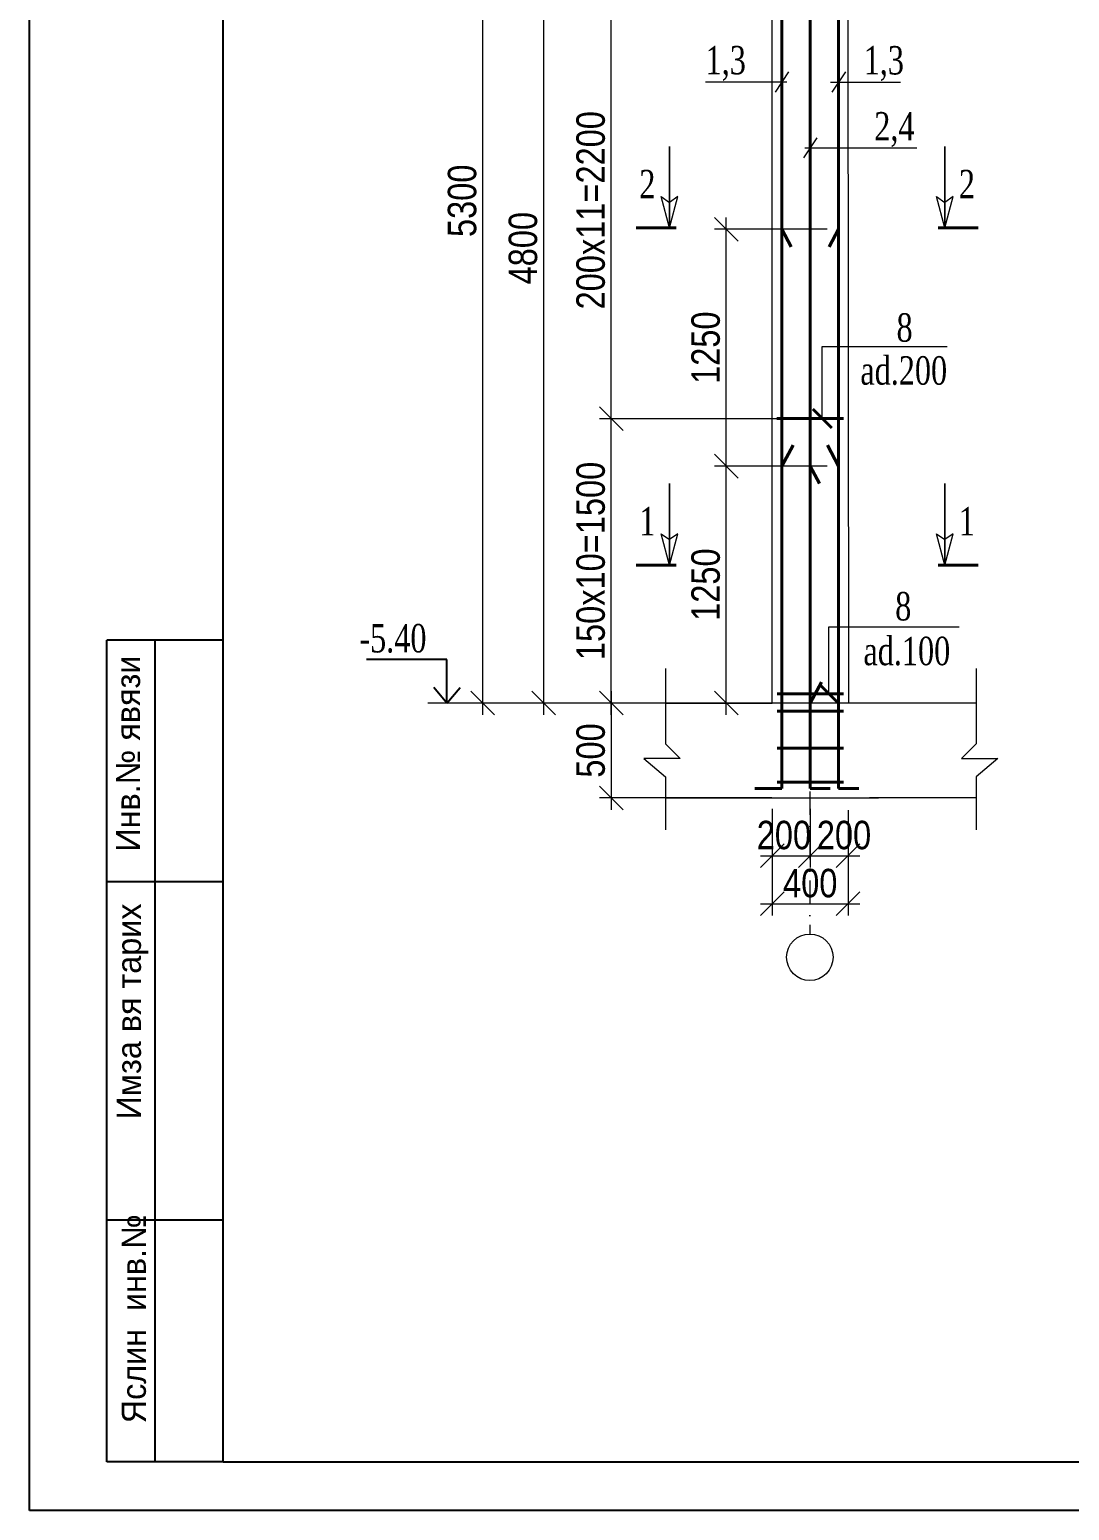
# Model space of a CAD drawing. Header units: millimetres. Extents: x -149347 to 251215, y -2929184 to -2541447.
# Drawn here: x -26931 to -15962, y -2704665 to -2689041 of the extents above; entities that cross this region are included whole.
import ezdxf

# ---------------------------------------------------------------- set-up
doc = ezdxf.new("R2010")
doc.units = ezdxf.units.MM
for name, pattern in [('CENTER', [1524, 952.5, -190.5, 190.5, -190.5]), ('Dot & Dashed', [469.194434, 246.944437, -123.472219, 0, -98.777778]), ('HIDDEN', [4, 2, -2])]:
    doc.linetypes.add(name, pattern=pattern)
for name, color, linetype, lineweight in [('Ishare xetleri', 95, 'Continuous', 5), ('olchu', 253, 'Continuous', 9), ('Oxlar- - -', 84, 'CENTER', 5), ('РАЗМЕРЫ', 80, 'Continuous', 9)]:
    doc.layers.add(name, color=color, linetype=linetype, lineweight=lineweight)
doc.styles.add('400', font='times.ttf', dxfattribs={"width": 0.75, "height": 300})
doc.styles.add('CP_ATTR', font='A3TI(LA).TTF')
doc.styles.add('style1', font='A3TI(LA).TTF', dxfattribs={"height": 400})
doc.styles.add('style6', font='ARIALN.TTF', dxfattribs={"height": 300})
doc.dimstyles.new('DIM_100', dxfattribs={"dimscale": 100, "dimtxt": 250, "dimasz": 2.5, "dimexe": 1.25, "dimexo": 0.625, "dimtad": 1, "dimdec": 0, "dimtxsty": 'style1', "dimblk": 'OBLIQUE', "dimcen": 2.5, "dimdle": 1.25, "dimclrd": 251, "dimclre": 251, "dimaunit": 1, "dimadec": 3, "dimazin": 0, "dimtfac": 1, "dimtdec": 0, "dimtmove": 1, "dimatfit": 3, "dimfxl": 1.25, "dimlwd": 5, "dimlwe": 5, "dimarcsym": 0})

# ---------------------------------------------------------------- blocks, each defined once
blk = doc.blocks.new('_Oblique')
at = {"color": 0, "linetype": 'ByBlock', "lineweight": -2}
blk.add_line((-0.5, -0.5), (0.5, 0.5), dxfattribs=at)
blk = doc.blocks.new('*D1418')
at = {"color": 251, "lineweight": 5, "ltscale": 80, "transparency": 16777216}
for p, q in [((-19096, -2697278), (-19096, -2698389)), ((-18296, -2697278), (-18296, -2698389))]:
    blk.add_line(p, q, dxfattribs=at)
at = {"color": 251, "linetype": 'ByBlock', "lineweight": 5, "ltscale": 80, "transparency": 16777216}
blk.add_line((-19221, -2698264), (-18171, -2698264), dxfattribs=at)
at = {"layer": 'Defpoints', "color": 0, "lineweight": 15, "ltscale": 80, "transparency": 16777216}
for p in [(-19096, -2697216), (-18296, -2697216), (-18296, -2698264)]:
    blk.add_point(p, dxfattribs=at)
at = {"color": 251, "lineweight": 5, "ltscale": 80, "transparency": 16777216, "xscale": 250, "yscale": 250, "zscale": 250, "rotation": 180}
blk.add_blockref('_Oblique', (-19096, -2698264), dxfattribs=at)
at = {"color": 251, "lineweight": 5, "ltscale": 80, "transparency": 16777216, "xscale": 250, "yscale": 250, "zscale": 250}
blk.add_blockref('_Oblique', (-18296, -2698264), dxfattribs=at)
at = {"color": 0, "lineweight": 15, "ltscale": 80, "transparency": 16777216, "insert": (-18696, -2698048), "char_height": 300, "attachment_point": 5, "style": 'style6'}
blk.add_mtext('400', dxfattribs=at)
blk = doc.blocks.new('*D1419')
at = {"color": 251, "lineweight": 5, "ltscale": 80, "transparency": 16777216}
for p, q in [((-19096, -2697262), (-19096, -2697882)), ((-18696, -2697262), (-18696, -2697882))]:
    blk.add_line(p, q, dxfattribs=at)
at = {"color": 251, "linetype": 'ByBlock', "lineweight": 5, "ltscale": 80, "transparency": 16777216}
blk.add_line((-19221, -2697757), (-18571, -2697757), dxfattribs=at)
at = {"layer": 'Defpoints', "color": 0, "lineweight": 15, "ltscale": 80, "transparency": 16777216}
for p in [(-19096, -2697199), (-18696, -2697199), (-18696, -2697757)]:
    blk.add_point(p, dxfattribs=at)
at = {"color": 251, "lineweight": 5, "ltscale": 80, "transparency": 16777216, "xscale": 250, "yscale": 250, "zscale": 250, "rotation": 180}
blk.add_blockref('_Oblique', (-19096, -2697757), dxfattribs=at)
at = {"color": 251, "lineweight": 5, "ltscale": 80, "transparency": 16777216, "xscale": 250, "yscale": 250, "zscale": 250}
blk.add_blockref('_Oblique', (-18696, -2697757), dxfattribs=at)
at = {"color": 0, "lineweight": 15, "ltscale": 80, "transparency": 16777216, "insert": (-18974, -2697541), "char_height": 300, "attachment_point": 5, "style": 'style6'}
blk.add_mtext('200', dxfattribs=at)
blk = doc.blocks.new('*D1420')
at = {"color": 251, "lineweight": 5, "ltscale": 80, "transparency": 16777216}
for p, q in [((-18696, -2697324), (-18696, -2697882)), ((-18296, -2697324), (-18296, -2697882))]:
    blk.add_line(p, q, dxfattribs=at)
at = {"color": 251, "linetype": 'ByBlock', "lineweight": 5, "ltscale": 80, "transparency": 16777216}
blk.add_line((-18821, -2697757), (-18171, -2697757), dxfattribs=at)
at = {"layer": 'Defpoints', "color": 0, "lineweight": 15, "ltscale": 80, "transparency": 16777216}
for p in [(-18696, -2697262), (-18296, -2697262), (-18296, -2697757)]:
    blk.add_point(p, dxfattribs=at)
at = {"color": 251, "lineweight": 5, "ltscale": 80, "transparency": 16777216, "xscale": 250, "yscale": 250, "zscale": 250, "rotation": 180}
blk.add_blockref('_Oblique', (-18696, -2697757), dxfattribs=at)
at = {"color": 251, "lineweight": 5, "ltscale": 80, "transparency": 16777216, "xscale": 250, "yscale": 250, "zscale": 250}
blk.add_blockref('_Oblique', (-18296, -2697757), dxfattribs=at)
at = {"color": 0, "lineweight": 15, "ltscale": 80, "transparency": 16777216, "insert": (-18340, -2697541), "char_height": 300, "attachment_point": 5, "style": 'style6'}
blk.add_mtext('200', dxfattribs=at)
blk = doc.blocks.new('mekteb')
at = {"color": 0, "lineweight": 25}
for p, q in [((99643, -1849866), (99643, -1821466)), ((139843, -1849866), (99643, -1849866))]:
    blk.add_line(p, q, dxfattribs=at)
at = {"color": 0, "lineweight": 25, "ltscale": 15}
for q in [(101643, -1821966), (139343, -1849366)]:
    blk.add_line((101643, -1849366), q, dxfattribs=at)
at = {"lineweight": 25, "ltscale": 0.25}
for p, q in [((100443, -1849366), (100443, -1840866)), ((100943, -1849367), (100943, -1840866))]:
    blk.add_line(p, q, dxfattribs=at)
at = {"lineweight": 25}
for p, q in [((101643, -1840866), (100443, -1840866)), ((101645, -1843366), (100445, -1843366)), ((101645, -1846866), (100445, -1846866)), ((101643, -1849366), (100443, -1849366))]:
    blk.add_line(p, q, dxfattribs=at)
at = {"lineweight": 25, "char_height": 250.01, "width": 5960.07, "attachment_point": 1, "rotation": 90, "style": 'CP_ATTR'}
for s, insert in [('\\pt3143;Инв.№ явязи', (100535, -1843053)), ('\\pt3143;Имза вя тарих', (100544, -1845823)), ('\\pt3143;Яслин  инв.№', (100595, -1848965))]:
    blk.add_mtext(s, dxfattribs=dict(at, insert=insert))
blk = doc.blocks.new('*D1485')
at = {"color": 251, "linetype": 'ByBlock', "lineweight": 5, "ltscale": 80, "transparency": 16777216}
blk.add_line((-22151, -2696272), (-22151, -2685422), dxfattribs=at)
at = {"color": 251, "lineweight": 5, "ltscale": 80, "transparency": 16777216}
for p, q in [((-21582, -2685547), (-22276, -2685547)), ((-17523, -2696147), (-22276, -2696147))]:
    blk.add_line(p, q, dxfattribs=at)
at = {"layer": 'Defpoints', "color": 0, "lineweight": 15, "ltscale": 80, "transparency": 16777216}
for p in [(-22151, -2685547), (-21520, -2685547), (-17460, -2696147)]:
    blk.add_point(p, dxfattribs=at)
at = {"color": 251, "lineweight": 5, "ltscale": 80, "transparency": 16777216, "xscale": 250, "yscale": 250, "zscale": 250}
for p, rotation in [((-22151, -2685547), 90), ((-22151, -2696147), 270)]:
    blk.add_blockref('_Oblique', p, dxfattribs=dict(at, rotation=rotation))
at = {"color": 0, "lineweight": 15, "ltscale": 80, "transparency": 16777216, "insert": (-22367, -2690847), "char_height": 300, "attachment_point": 5, "rotation": 90, "style": 'style6'}
blk.add_mtext('5300', dxfattribs=at)
blk = doc.blocks.new('*D1486')
at = {"color": 251, "linetype": 'ByBlock', "lineweight": 5, "ltscale": 80, "transparency": 16777216}
blk.add_line((-20795, -2696272), (-20795, -2693022), dxfattribs=at)
at = {"color": 251, "lineweight": 5, "ltscale": 80, "transparency": 16777216}
for p, q in [((-18893, -2693147), (-20920, -2693147)), ((-20145, -2696147), (-20920, -2696147))]:
    blk.add_line(p, q, dxfattribs=at)
at = {"layer": 'Defpoints', "color": 0, "lineweight": 15, "ltscale": 80, "transparency": 16777216}
for p in [(-20795, -2693147), (-18831, -2693147), (-20083, -2696147)]:
    blk.add_point(p, dxfattribs=at)
at = {"color": 251, "lineweight": 5, "ltscale": 80, "transparency": 16777216, "xscale": 250, "yscale": 250, "zscale": 250}
for p, rotation in [((-20795, -2693147), 90), ((-20795, -2696147), 270)]:
    blk.add_blockref('_Oblique', p, dxfattribs=dict(at, rotation=rotation))
at = {"color": 0, "lineweight": 15, "ltscale": 80, "transparency": 16777216, "insert": (-21011, -2694647), "char_height": 300, "attachment_point": 5, "rotation": 90, "style": 'style6'}
blk.add_mtext('{\\fArial Narrow|b0|i0|c238|p34;150x10=}1500', dxfattribs=at)
blk = doc.blocks.new('*D1487')
at = {"color": 251, "lineweight": 5, "ltscale": 80, "transparency": 16777216}
for p, q in [((-18873, -2688747), (-20920, -2688747)), ((-18893, -2693147), (-20920, -2693147))]:
    blk.add_line(p, q, dxfattribs=at)
at = {"color": 251, "linetype": 'ByBlock', "lineweight": 5, "ltscale": 80, "transparency": 16777216}
blk.add_line((-20795, -2693272), (-20795, -2688622), dxfattribs=at)
at = {"layer": 'Defpoints', "color": 0, "lineweight": 15, "ltscale": 80, "transparency": 16777216}
for p in [(-20795, -2688747), (-18810, -2688747), (-18831, -2693147)]:
    blk.add_point(p, dxfattribs=at)
at = {"color": 251, "lineweight": 5, "ltscale": 80, "transparency": 16777216, "xscale": 250, "yscale": 250, "zscale": 250}
for p, rotation in [((-20795, -2688747), 90), ((-20795, -2693147), 270)]:
    blk.add_blockref('_Oblique', p, dxfattribs=dict(at, rotation=rotation))
at = {"color": 0, "lineweight": 15, "ltscale": 80, "transparency": 16777216, "insert": (-21011, -2690947), "char_height": 300, "attachment_point": 5, "rotation": 90, "style": 'style6'}
blk.add_mtext('{\\fArial Narrow|b0|i0|c238|p34;200x11=}2200', dxfattribs=at)
blk = doc.blocks.new('*D1489')
at = {"color": 251, "linetype": 'ByBlock', "lineweight": 5, "ltscale": 80, "transparency": 16777216}
blk.add_line((-20795, -2696022), (-20795, -2697272), dxfattribs=at)
at = {"color": 251, "lineweight": 5, "ltscale": 80, "transparency": 16777216}
for p, q in [((-20508, -2696147), (-20920, -2696147)), ((-19101, -2697147), (-20920, -2697147))]:
    blk.add_line(p, q, dxfattribs=at)
at = {"layer": 'Defpoints', "color": 0, "lineweight": 15, "ltscale": 80, "transparency": 16777216}
for p in [(-20445, -2696147), (-20795, -2697147), (-19038, -2697147)]:
    blk.add_point(p, dxfattribs=at)
at = {"color": 251, "lineweight": 5, "ltscale": 80, "transparency": 16777216, "xscale": 250, "yscale": 250, "zscale": 250}
for p, rotation in [((-20795, -2696147), 90), ((-20795, -2697147), 270)]:
    blk.add_blockref('_Oblique', p, dxfattribs=dict(at, rotation=rotation))
at = {"color": 0, "lineweight": 15, "ltscale": 80, "transparency": 16777216, "insert": (-21011, -2696647), "char_height": 300, "attachment_point": 5, "rotation": 90, "style": 'style6'}
blk.add_mtext('500', dxfattribs=at)
blk = doc.blocks.new('*D1491')
at = {"color": 251, "linetype": 'ByBlock', "lineweight": 5, "ltscale": 80, "transparency": 16777216}
blk.add_line((-21509, -2686422), (-21509, -2696272), dxfattribs=at)
at = {"color": 251, "lineweight": 5, "ltscale": 80, "transparency": 16777216}
for p, q in [((-21450, -2686547), (-21384, -2686547)), ((-19753, -2696147), (-21634, -2696147))]:
    blk.add_line(p, q, dxfattribs=at)
at = {"layer": 'Defpoints', "color": 0, "lineweight": 15, "ltscale": 80, "transparency": 16777216}
for p in [(-21512, -2686547), (-21509, -2696147), (-19690, -2696147)]:
    blk.add_point(p, dxfattribs=at)
at = {"color": 251, "lineweight": 5, "ltscale": 80, "transparency": 16777216, "xscale": 250, "yscale": 250, "zscale": 250}
for p, rotation in [((-21509, -2686547), 90), ((-21509, -2696147), 270)]:
    blk.add_blockref('_Oblique', p, dxfattribs=dict(at, rotation=rotation))
at = {"color": 0, "lineweight": 15, "ltscale": 80, "transparency": 16777216, "insert": (-21725, -2691347), "char_height": 300, "attachment_point": 5, "rotation": 90, "style": 'style6'}
blk.add_mtext('4800', dxfattribs=at)
blk = doc.blocks.new('*D1492')
at = {"color": 251, "linetype": 'ByBlock', "lineweight": 5, "ltscale": 80, "transparency": 16777216}
blk.add_line((-19582, -2696272), (-19582, -2693522), dxfattribs=at)
at = {"color": 251, "lineweight": 5, "ltscale": 80, "transparency": 16777216}
for p, q in [((-18517, -2693647), (-19707, -2693647)), ((-19284, -2696147), (-19707, -2696147))]:
    blk.add_line(p, q, dxfattribs=at)
at = {"layer": 'Defpoints', "color": 0, "lineweight": 15, "ltscale": 80, "transparency": 16777216}
for p in [(-19582, -2693647), (-18455, -2693647), (-19222, -2696147)]:
    blk.add_point(p, dxfattribs=at)
at = {"color": 251, "lineweight": 5, "ltscale": 80, "transparency": 16777216, "xscale": 250, "yscale": 250, "zscale": 250}
for p, rotation in [((-19582, -2693647), 90), ((-19582, -2696147), 270)]:
    blk.add_blockref('_Oblique', p, dxfattribs=dict(at, rotation=rotation))
at = {"color": 0, "lineweight": 15, "ltscale": 80, "transparency": 16777216, "insert": (-19798, -2694897), "char_height": 300, "attachment_point": 5, "rotation": 90, "style": 'style6'}
blk.add_mtext('1250', dxfattribs=at)
blk = doc.blocks.new('*D1493')
at = {"color": 251, "linetype": 'ByBlock', "lineweight": 5, "ltscale": 80, "transparency": 16777216}
blk.add_line((-19582, -2693772), (-19582, -2691022), dxfattribs=at)
at = {"color": 251, "lineweight": 5, "ltscale": 80, "transparency": 16777216}
for p, q in [((-18517, -2691147), (-19707, -2691147)), ((-19284, -2693647), (-19707, -2693647))]:
    blk.add_line(p, q, dxfattribs=at)
at = {"layer": 'Defpoints', "color": 0, "lineweight": 15, "ltscale": 80, "transparency": 16777216}
for p in [(-19582, -2691147), (-18455, -2691147), (-19222, -2693647)]:
    blk.add_point(p, dxfattribs=at)
at = {"color": 251, "lineweight": 5, "ltscale": 80, "transparency": 16777216, "xscale": 250, "yscale": 250, "zscale": 250}
for p, rotation in [((-19582, -2691147), 90), ((-19582, -2693647), 270)]:
    blk.add_blockref('_Oblique', p, dxfattribs=dict(at, rotation=rotation))
at = {"color": 0, "lineweight": 15, "ltscale": 80, "transparency": 16777216, "insert": (-19798, -2692397), "char_height": 300, "attachment_point": 5, "rotation": 90, "style": 'style6'}
blk.add_mtext('1250', dxfattribs=at)

msp = doc.modelspace()

# ---------------------------------------------------------------- linework, layer by layer
at = {"color": 7, "linetype": 'ByBlock', "lineweight": 40, "ltscale": 40}
for p, q in [((-18696.468, -2678647.4928), (-18696.0955, -2697047.45111)), ((-18996.04677, -2697047.4593), (-18996.04677, -2683747.4928)), ((-18396.04677, -2697047.45111), (-18396.04677, -2683747.4928)), ((-18696.04677, -2697047.45111), (-18484.48688, -2697047.44533)), ((-18396.04677, -2697047.45111), (-18184.48688, -2697047.44533))]:
    msp.add_line(p, q, dxfattribs=at)
at = {"color": 7, "linetype": 'HIDDEN', "lineweight": 40, "ltscale": 40}
msp.add_line((-18696.04677, -2697047.45111), (-18696.04677, -2685541.06041), dxfattribs=at)
at = {"color": 7, "lineweight": 9, "ltscale": 80}
for p, q in [((-19096.05125, -2696147.4928), (-19096.05125, -2686547.4928)), ((-20222.67068, -2696147.4928), (-19096.05125, -2696147.4928)), ((-20222.67068, -2696147.4928), (-19096.05125, -2696147.4928)), ((-16944.02012, -2696147.42356), (-18288.09972, -2696147.42356)), ((-16944.02012, -2696147.42356), (-18070.63955, -2696147.42356)), ((-20222.67068, -2697147.4928), (-17976.60787, -2697147.42356)), ((-16944.02012, -2697147.42356), (-18070.63955, -2697147.42356))]:
    msp.add_line(p, q, dxfattribs=at)
at = {"color": 7, "lineweight": 15, "ltscale": 80}
for p, q in [((-18288.09972, -2696147.42356), (-18296.31462, -2686547.4928)), ((-21094.53989, -2696147.4928), (-22728.57821, -2696147.4928)), ((-21094.53989, -2696147.4928), (-22728.57821, -2696147.4928)), ((-21094.53989, -2696147.4928), (-22728.57821, -2696147.4928))]:
    msp.add_line(p, q, dxfattribs=at)
at = {"color": 7, "lineweight": 40, "ltscale": 80}
for p, q in [((-18897.58171, -2691331.32092), (-18996.04677, -2691147.4928)), ((-18494.51183, -2691331.32092), (-18396.04677, -2691147.4928)), ((-19047.2969, -2693144.61247), (-18346.05125, -2693144.61247)), ((-18876.82701, -2693424.60799), (-18996.04677, -2693647.4928)), ((-18515.26653, -2693424.60799), (-18396.04677, -2693647.4928)), ((-18597.6899, -2693831.32009), (-18696.15496, -2693647.49197)), ((-18576.82701, -2695924.60799), (-18696.04677, -2696147.4928)), ((-19046.05125, -2696047.4928), (-18346.05125, -2696047.4928)), ((-19046.05125, -2696233.86744), (-18346.05125, -2696233.86744)), ((-19046.05125, -2696622.29737), (-18346.05125, -2696622.29737)), ((-19278.91366, -2697047.46463), (-18996.04677, -2697047.4593)), ((-19046.05125, -2696981.89183), (-18346.05125, -2696981.89183))]:
    msp.add_line(p, q, dxfattribs=at)
at = {"color": 7}
msp.add_line((-22528.84739, -2695685.95028), (-23377.08798, -2695685.95028), dxfattribs=at)
at = {"color": 0}
for q in [(-22528.84739, -2695685.95028), (-22528.84739, -2695734.80287)]:
    msp.add_line((-22528.84739, -2696147.4928), q, dxfattribs=at)
at = {"color": 1, "lineweight": 15, "ltscale": 15}
for points in [[(-18924.58649, -2689487.52643), (-19067.50705, -2689699.96466)], [(-18324.58649, -2689487.52643), (-18467.50705, -2689699.96466)], [(-18941.22138, -2689593.74555), (-19802.07868, -2689593.74555)], [(-18482.6238, -2689593.74555), (-17744.53592, -2689593.74555)], [(-18624.76479, -2690181.35997), (-18767.68535, -2690393.79821)], [(-18752.11626, -2690287.57992), (-17571.72848, -2690287.57992)]]:
    msp.add_lwpolyline(points, dxfattribs=at)
at = {"color": 7, "lineweight": 9, "ltscale": 80}
for points in [[(-20222.67068, -2695781.91226), (-20222.67068, -2696575.1778), (-20067.25881, -2696732.25972), (-20450.90562, -2696732.25972), (-20222.67068, -2696923.91715), (-20222.67068, -2697485.76796)], [(-16944.02012, -2695781.84302), (-16944.02012, -2696575.10856), (-17099.43199, -2696732.19048), (-16715.78518, -2696732.19048), (-16944.02012, -2696923.8479), (-16944.02012, -2697485.69872)]]:
    msp.add_lwpolyline(points, dxfattribs=at)
at = {"color": 7, "ltscale": 15}
for points in [[(-22528.84739, -2696147.4928), (-22667.44931, -2695982.20549)], [(-22528.84739, -2696147.4928), (-22667.44931, -2695982.20549)], [(-22528.84739, -2696147.4928), (-22390.24548, -2695982.20549)], [(-22528.84739, -2696147.4928), (-22390.24548, -2695982.20549)]]:
    msp.add_lwpolyline(points, dxfattribs=at)
at = {"layer": 'Ishare xetleri', "color": 251, "lineweight": 15, "elevation": 0}
for points in [[(-20180.11657, -2691133.71752), (-20180.11657, -2690273.55752), (-20180.11657, -2691133.71752), (-20267.21559, -2690802.03303), (-20180.11657, -2690863.92474)], [(-20180.11657, -2691133.71752), (-20180.11657, -2690273.55752), (-20180.11657, -2691133.71752), (-20093.01755, -2690802.03303), (-20180.11657, -2690863.92474)], [(-17276.98369, -2691133.71752), (-17276.98369, -2690273.55752), (-17276.98369, -2691133.71752), (-17364.08271, -2690802.03303), (-17276.98369, -2690863.92474)], [(-17276.98369, -2691133.71752), (-17276.98369, -2690273.55752), (-17276.98369, -2691133.71752), (-17364.08271, -2690802.03303), (-17276.98369, -2690863.92474)], [(-17276.98369, -2691133.71752), (-17276.98369, -2690273.55752), (-17276.98369, -2691133.71752), (-17189.88467, -2690802.03303), (-17276.98369, -2690863.92474)], [(-17276.98369, -2691133.71752), (-17276.98369, -2690273.55752), (-17276.98369, -2691133.71752), (-17189.88467, -2690802.03303), (-17276.98369, -2690863.92474)], [(-20180.11657, -2694691.75261), (-20180.11657, -2693831.59261), (-20180.11657, -2694691.75261), (-20267.21559, -2694360.06813), (-20180.11657, -2694421.95984)], [(-20180.11657, -2694691.75261), (-20180.11657, -2693831.59261), (-20180.11657, -2694691.75261), (-20093.01755, -2694360.06813), (-20180.11657, -2694421.95984)], [(-17276.98369, -2694691.75261), (-17276.98369, -2693831.59261), (-17276.98369, -2694691.75261), (-17364.08271, -2694360.06813), (-17276.98369, -2694421.95984)], [(-17276.98369, -2694691.75261), (-17276.98369, -2693831.59261), (-17276.98369, -2694691.75261), (-17364.08271, -2694360.06813), (-17276.98369, -2694421.95984)], [(-17276.98369, -2694691.75261), (-17276.98369, -2693831.59261), (-17276.98369, -2694691.75261), (-17189.88467, -2694360.06813), (-17276.98369, -2694421.95984)], [(-17276.98369, -2694691.75261), (-17276.98369, -2693831.59261), (-17276.98369, -2694691.75261), (-17189.88467, -2694360.06813), (-17276.98369, -2694421.95984)]]:
    msp.add_lwpolyline(points, dxfattribs=at)
at = {"layer": 'Ishare xetleri', "color": 251}
msp.add_circle((-18700.556, -2698828.8493), 245.48177, dxfattribs=at)
at = {"layer": 'olchu', "lineweight": 40}
for p, q in [((-20109.29642, -2691133.71752, 0), (-20531.3527, -2691133.71752, 0)), ((-20109.29642, -2691133.71752, 0), (-20531.3527, -2691133.71752, 0)), ((-17347.80384, -2691133.71752, 0), (-16925.74756, -2691133.71752, 0)), ((-20109.29642, -2694691.75261, 0), (-20531.3527, -2694691.75261, 0)), ((-20109.29642, -2694691.75261, 0), (-20531.3527, -2694691.75261, 0)), ((-17347.80384, -2694691.75261, 0), (-16925.74756, -2694691.75261, 0))]:
    msp.add_line(p, q, dxfattribs=at)
at = {"layer": 'Oxlar- - -', "linetype": 'Dot & Dashed'}
msp.add_line((-18700.556, -2678307.83368), (-18700.556, -2698583.36754), dxfattribs=at)

# ---------------------------------------------------------------- block references
at = {"lineweight": 15, "xscale": 1.020208827031072, "yscale": 1.020208827031072, "zscale": 1.020208827031072}
msp.add_blockref('mekteb', (-128587.50357, -817414.94779), dxfattribs=at)

# ---------------------------------------------------------------- texts
at = {"color": 7, "char_height": 300, "attachment_point": 5, "style": '400'}
for s, insert in [('{\\fTimes New Roman|b0|i0|c238|p18;1,3}', (-19587.25512, -2689397.71518)), ('{\\fTimes New Roman|b0|i0|c238|p18;1,3}', (-17919.57522, -2689399.20536)), ('2{\\fTimes New Roman|b0|i0|c238|p18;,4}', (-17807.9068, -2690095.99436)), ('2', (-20414.10459, -2690670.28868, 0)), ('2', (-17042.99567, -2690670.28868, 0)), ('{\\fTimes New Roman|b0|i0|c238|p18;8}', (-17700.67395, -2692186.19914)), ('{\\fTimes New Roman|b0|i0|c238|p18;ad.}2{\\fTimes New Roman|b0|i0|c238|p18;00}', (-17709.4854, -2692640.32408)), ('{\\fTimes New Roman|b0|i0|c238|p18;1}', (-20414.10459, -2694228.32378, 0)), ('{\\fTimes New Roman|b0|i0|c238|p18;1}', (-17042.99567, -2694228.32378, 0)), ('{\\fTimes New Roman|b0|i0|c238|p18;8}', (-17714.85719, -2695127.18614)), ('{\\fTimes New Roman|b0|i0|c238|p18;-5.40}', (-23098.16348, -2695465.65123)), ('{\\fTimes New Roman|b0|i0|c238|p18;ad.100}', (-17676.68564, -2695600.25501))]:
    msp.add_mtext(s, dxfattribs=dict(at, insert=insert))

# ---------------------------------------------------------------- dimensions: what is measured, and where the dimension line sits
at = {"color": 7, "lineweight": 15, "ltscale": 80}
for base, p1, p2, picture, middle in [((-22151.01806, -2685547.4928), (-17460.28833, -2696147.4928), (-21519.73859, -2685547.4928), '*D1485', (-22366.68996, -2690847.4928)), ((-21508.89607, -2696147.4928), (-21512.34048, -2686547.4928), (-19690.25722, -2696147.4928), '*D1491', (-21724.56796, -2691347.4928)), ((-19582.36647, -2691147.4928), (-19221.67335, -2693647.4928), (-18454.83109, -2691147.4928), '*D1493', (-19798.03837, -2692397.4928)), ((-19582.36647, -2693647.4928), (-19221.67335, -2696147.4928), (-18454.83109, -2693647.4928), '*D1492', (-19798.03837, -2694897.4928)), ((-20794.98104, -2697147.4928), (-20445.3547, -2696147.4928), (-19038.03899, -2697147.4928), '*D1489', (-21010.65294, -2696647.4928))]:
    dim = msp.add_linear_dim(base=base, p1=p1, p2=p2, angle=90, dimstyle='DIM_100', override={"dimlfac": 0.5, "dimtxsty": 'style6'}, dxfattribs=at)
    dim.commit()
    dim.dimension.update_dxf_attribs({"geometry": picture, "text_midpoint": middle})
for base, p1, p2, text, picture, middle in [((-20794.98104, -2688747.4928), (-18830.74487, -2693147.4928), (-18810.14678, -2688747.4928), '{\\fArial Narrow|b0|i0|c238|p34;200x11=}<>', '*D1487', (-21010.65294, -2690947.4928)), ((-20794.98104, -2693147.4928), (-20082.76203, -2696147.4928), (-18830.74487, -2693147.4928), '{\\fArial Narrow|b0|i0|c238|p34;150x10=}<>', '*D1486', (-21010.65294, -2694647.4928))]:
    dim = msp.add_linear_dim(base=base, p1=p1, p2=p2, angle=90, text=text, dimstyle='DIM_100', override={"dimlfac": 0.5, "dimtxsty": 'style6'}, dxfattribs=at)
    dim.commit()
    dim.dimension.update_dxf_attribs({"geometry": picture, "text_midpoint": middle})
for base, p1, p2, picture, middle in [((-18696.48128, -2697757.07444), (-19096.48128, -2697199.25952), (-18696.48128, -2697199.25952), '*D1419', (-18973.64841, -2697757.07444)), ((-18296.48576, -2697757.07444), (-18696.48128, -2697261.75952), (-18296.48576, -2697261.75952), '*D1420', (-18340.06524, -2697757.07444))]:
    dim = msp.add_linear_dim(base=base, p1=p1, p2=p2, dimstyle='DIM_100', override={"dimlfac": 0.5, "dimtxsty": 'style6'}, dxfattribs=at)
    dim.commit()
    dim.dimension.update_dxf_attribs({"geometry": picture, "text_midpoint": middle, "dimtype": 160})
dim = msp.add_linear_dim(base=(-18296.48576, -2698264.0453), p1=(-19096.48576, -2697215.93888), p2=(-18296.48576, -2697215.93888), dimstyle='DIM_100', override={"dimlfac": 0.5, "dimtxsty": 'style6'}, dxfattribs=at)
dim.commit()
dim.dimension.update_dxf_attribs({"geometry": '*D1418', "text_midpoint": (-18696.48576, -2698048.3734)})

# ---------------------------------------------------------------- leaders
at = {"layer": 'РАЗМЕРЫ', "color": 0, "lineweight": 15}
for points in [[(-18568.98628, -2693144.61247), (-18568.98628, -2692384.05794), (-17251.82862, -2692384.05794)], [(-18500.85388, -2696047.4928), (-18500.85388, -2695343.98887), (-17126.51585, -2695343.98887)]]:
    msp.add_leader(points, dimstyle='DIM_100', override={"dimasz": 2, "dimgap": 0.625, "dimtad": 0, "dimldrblk": 'ArchTick'}, dxfattribs=at)

doc.saveas('drawing.dxf')
